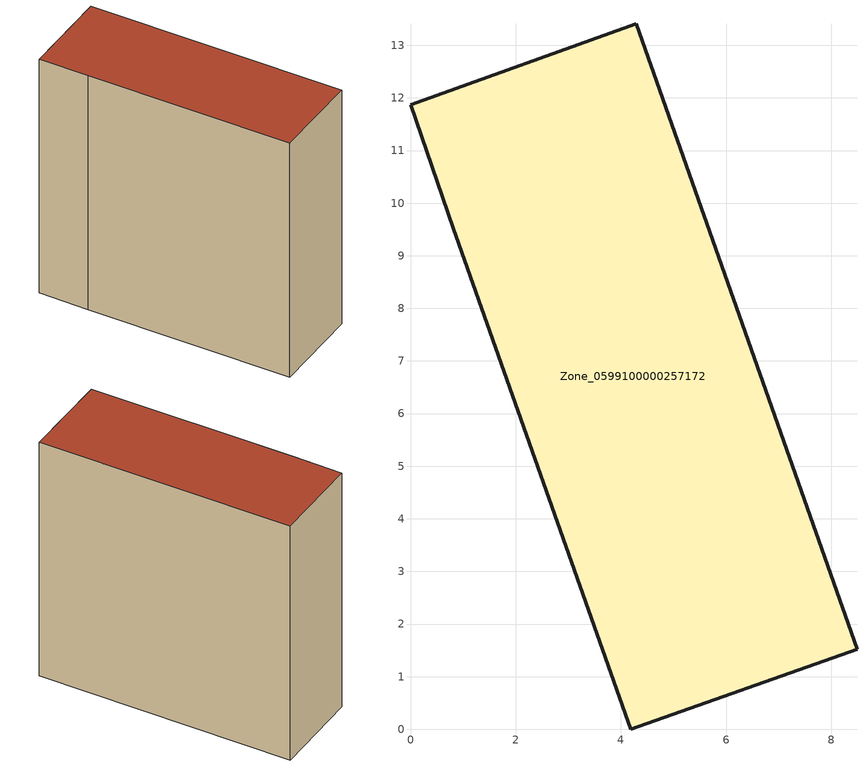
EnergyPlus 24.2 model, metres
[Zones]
Zone_0599100000257172
 floor ground (C_G): 4.18,0 0.81,9.52 0,11.87 4.29,13.41 8.49,1.52 z0
 wall outside (C_F): 0.81,9.52 4.18,0 8.49,1.52 4.29,13.41 0,11.87 0.81,9.52 z0:12.51
 roof outside (C_R): 8.49,1.52 4.29,13.41 0,11.87 0.81,9.52 4.18,0 z12.51
[BUILDING]
Pand.0599100000257172: North Axis=0; Terrain=City; Loads Convergence Tolerance Value=0.04; Temperature Convergence Tolerance Value=0.4; Solar Distribution=FullExterior; Maximum Number of Warmup Days=25; Minimum Number of Warmup Days=1
[Site:Location]
Rotterdam.The.Hague.AP_ZH_NLD Design_Conditions: Latitude=51.96; Longitude=4.45; Time Zone=1; Elevation=-4.5
[SITE:GROUNDTEMPERATURE:BUILDINGSURFACE]
18, 18, 18, 18, 18, 18, 18, 18, 18, 18, 18, 18
[MATERIAL] Thermal Absorptance=0.9; Solar Absorptance=0.7; Visible Absorptance=0.7
Name | Roughness | Thickness | Conductivity | Density | Specific Heat
G.TI.1946 | MediumSmooth | 0.15 | 1 | 540 | 1210
F.TI.1946 | Rough | 0.3 | 0.857143 | 1920 | 840
R.TI.1946 | MediumRough | 0.2 | 0.1 | 1500 | 1000
[CONSTRUCTION]
C_G: G.TI.1946
C_F: F.TI.1946
C_R: R.TI.1946
[ZONE]
Zone_0599100000257172: Type=1; Multiplier=1; Ceiling Height=Autocalculate; Volume=Autocalculate; Floor Area=autocalculate; Part of Total Floor Area=Yes
[ZONEINFILTRATION:DESIGNFLOWRATE]
Infil_Zone_0599100000257172: Zone or ZoneList or Space or SpaceList=Zone_0599100000257172; Schedule=AlwaysOn; Design Flow Rate Calculation Method=Flow/Area; Flow Rate per Floor Area=0.003; Constant Term Coefficient=1; Temperature Term Coefficient=0; Velocity Term Coefficient=0; Velocity Squared Term Coefficient=0
[HVACTEMPLATE:ZONE:IDEALLOADSAIRSYSTEM]
Zone_0599100000257172: Maximum Heating Supply Air Temperature=50; Minimum Cooling Supply Air Temperature=13; Maximum Heating Supply Air Humidity Ratio=0.0156; Minimum Cooling Supply Air Humidity Ratio=0.0077; Heating Limit=NoLimit; Cooling Limit=NoLimit; Dehumidification Control Type=ConstantSensibleHeatRatio; Cooling Sensible Heat Ratio=0.7; Dehumidification Setpoint=60; Humidification Control Type=None; Humidification Setpoint=30; Outdoor Air Method=None; Outdoor Air Flow Rate per Person=0.00944; Outdoor Air Flow Rate per Zone Floor Area=0; Outdoor Air Flow Rate per Zone=0; Demand Controlled Ventilation Type=None; Outdoor Air Economizer Type=NoEconomizer; Heat Recovery Type=None; Sensible Heat Recovery Effectiveness=0.7; Latent Heat Recovery Effectiveness=0.65
[ZONECONTROL:THERMOSTAT]
ThermostatControl_Zone_0599100000257172: Zone or ZoneList=Zone_0599100000257172; Control Type Schedule=DualSetpointControlType; Control 1=Thermostat_Zone_0599100000257172; Temperature Difference Between Cutout And Setpoint=0
[THERMOSTATSETPOINT:DUALSETPOINT]
Thermostat_Zone_0599100000257172: Heating Setpoint Temperature Schedule=HeatingSetpoint_Zone_0599100000257172; Cooling Setpoint Temperature Schedule=CoolingSetpoint_Zone_0599100000257172
[SCHEDULE:COMPACT]
HeatingSetpoint_Zone_0599100000257172: Through: 12/31, For: AllDays, Until: 24:00, 21
CoolingSetpoint_Zone_0599100000257172: Through: 12/31, For: AllDays, Until: 24:00, 24
DualSetpointControlType: Through: 12/31, For: AllDays, Until: 24:00, 4
AlwaysOn: Through: 12/31, For: AllDays, Until: 24:00, 1
